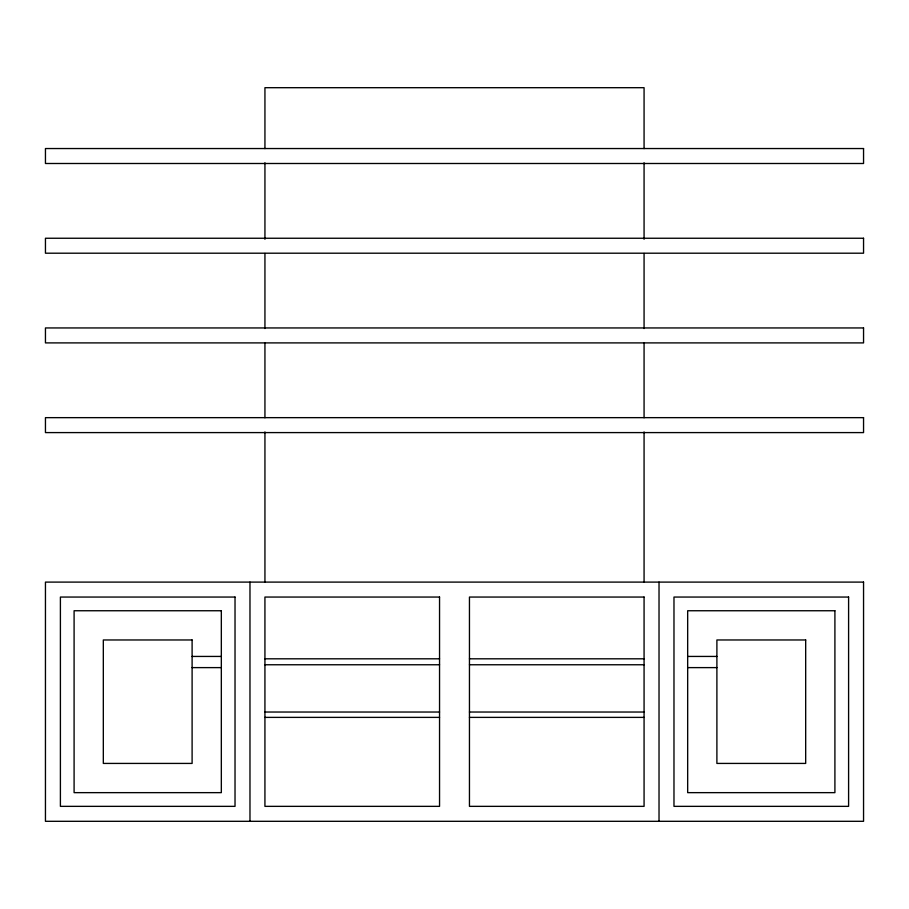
<?xml version="1.0" encoding="UTF-8"?>
<svg xmlns="http://www.w3.org/2000/svg" width="909" height="909" viewBox="0 0 909 909"><rect width="100%" height="100%" fill="white"/><g stroke="black" fill="none" stroke-linecap="round" stroke-linejoin="round"><path stroke-width="1.36" d="M192.106 656.434L221.33 656.434M687.67 656.434L716.894 656.434M264.928 658.809L439.547 658.809M469.453 658.809L644.072 658.809M264.928 664.763L439.547 664.763M469.453 664.763L644.072 664.763M192.106 667.615L221.33 667.615M687.67 667.615L716.894 667.615M264.928 712.031L439.547 712.031M469.453 712.031L644.072 712.031M264.928 717.383L439.547 717.383M469.453 717.383L644.072 717.383M659.025 582.101L659.025 821.304M644.072 148.61L644.072 87.696L264.939 87.696L264.939 148.61M644.072 162.779L644.072 239.283M644.072 253.441L644.072 328.524M644.072 342.693L644.072 417.776M644.072 431.934L644.072 582.101M264.939 162.779L264.939 239.283M264.939 253.441L264.939 328.524M264.939 342.693L264.939 417.776M264.939 431.934L264.939 582.101M249.975 582.101L249.975 821.304M863.55 148.542L45.45 148.542L45.45 163.495L863.55 163.495L863.55 148.542M863.55 238.249L45.45 238.249L45.45 253.202L863.55 253.202L863.55 238.249M863.55 327.944L45.45 327.944L45.45 342.898L863.55 342.898L863.55 327.944M863.55 417.651L45.45 417.651L45.45 432.593L863.55 432.593L863.55 417.651M863.55 582.101L45.45 582.101L45.45 821.304L863.55 821.304L863.55 582.101M235.022 597.054L60.403 597.054L60.403 806.351L235.022 806.351L235.022 597.054M439.547 597.054L264.928 597.054L264.928 806.351L439.547 806.351L439.547 597.054M644.072 597.054L469.453 597.054L469.453 806.351L644.072 806.351L644.072 597.054M848.597 597.054L673.978 597.054L673.978 806.351L848.597 806.351L848.597 597.054M221.33 610.746L74.095 610.746L74.095 792.648L221.33 792.648L221.33 610.746M834.905 610.746L687.67 610.746L687.67 792.648L834.905 792.648L834.905 610.746M192.106 639.97L103.319 639.97L103.319 763.424L192.106 763.424L192.106 639.97M805.681 639.97L716.894 639.97L716.894 763.424L805.681 763.424L805.681 639.97"/></g></svg>
